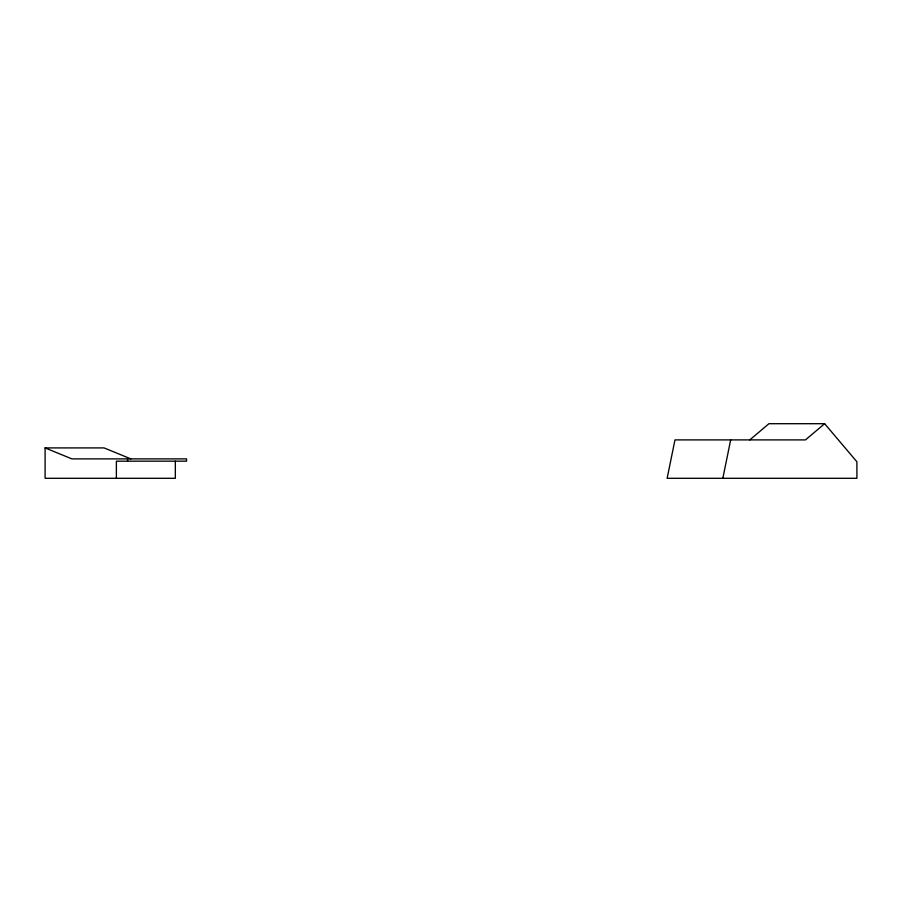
<?xml version="1.0" encoding="UTF-8"?>
<svg xmlns="http://www.w3.org/2000/svg" width="902" height="902" viewBox="0 0 902 902"><rect width="100%" height="100%" fill="white"/><g stroke="black" fill="none" stroke-linecap="round" stroke-linejoin="round"><path stroke-width="1.35" d="M722.829 478.297L730.676 439.894M749.799 439.894L768.944 423.703L824.642 423.703L856.9 461.779L856.9 478.297L667.13 478.297L674.978 439.894L805.497 439.894L824.642 423.703M175.338 461.17L175.338 478.297L45.1 478.297L45.1 447.911L104.057 447.911L130.846 458.881M45.1 447.911L71.878 458.881L186.534 458.881L186.534 461.17L116.381 461.17L116.381 478.297M127.577 458.881L127.577 461.17"/></g></svg>
